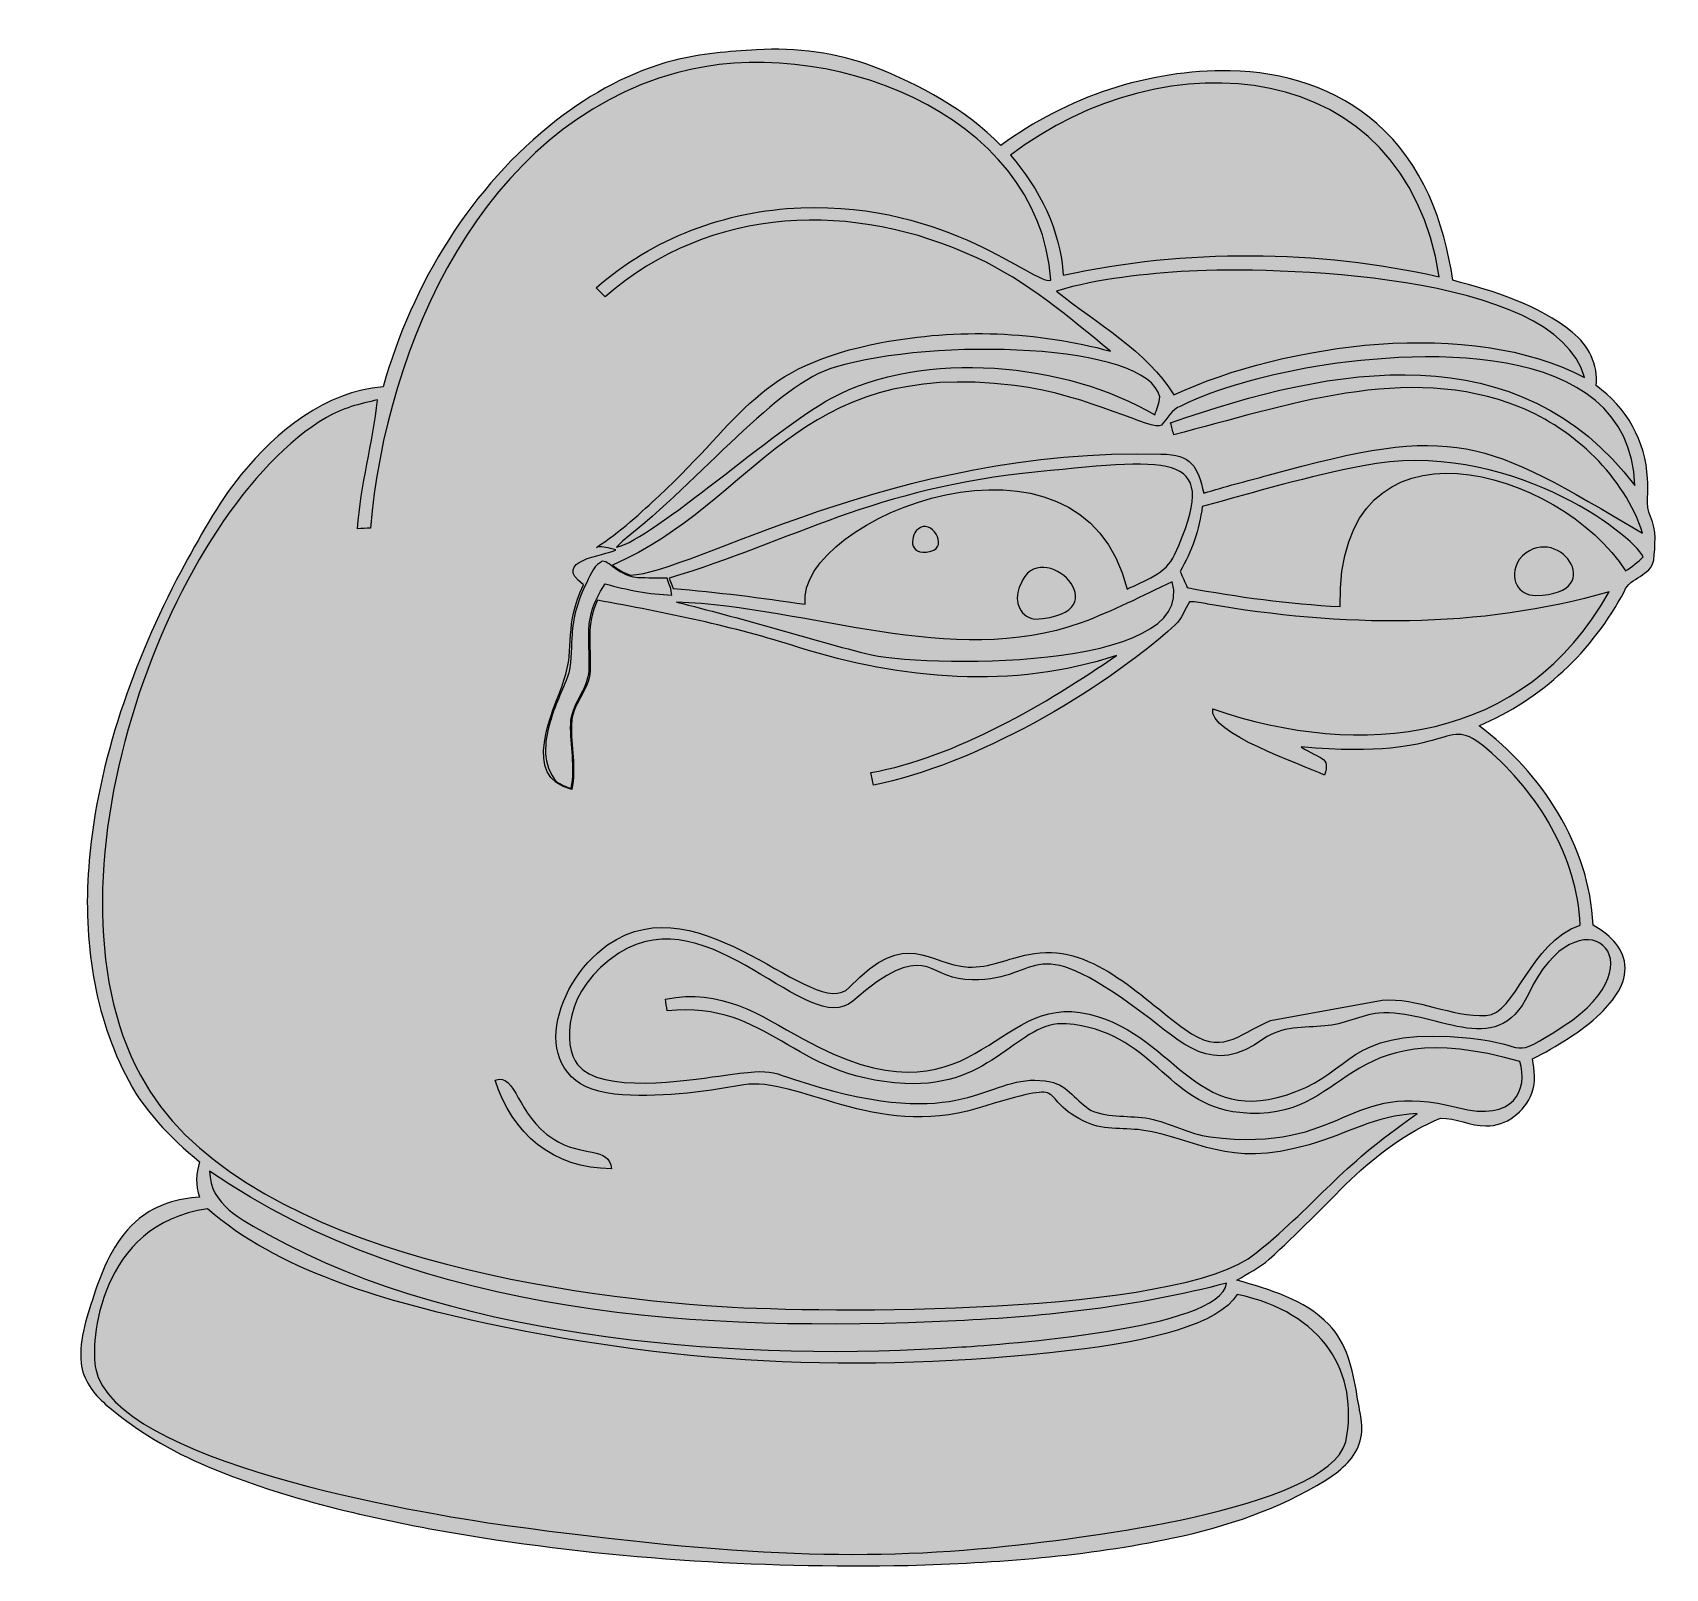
# Model space of a CAD drawing. Header units: millimetres. Extents: x 157 to 341, y 44 to 127.
# Drawn here: x 156.9 to 244.6, y 44.3 to 126.8 of the extents above; entities that cross this region are included whole.
import ezdxf

# ---------------------------------------------------------------- set-up
doc = ezdxf.new("R2010")
doc.units = ezdxf.units.MM
doc.header["$MEASUREMENT"] = 0
doc.layers.add('layer 1', color=7, linetype='Continuous')

msp = doc.modelspace()

# ---------------------------------------------------------------- hatches: boundary and pattern name
at = {"layer": 'layer 1', "true_color": 0x2b2a29}
h = msp.add_hatch(color=250, dxfattribs=at)
edge = h.paths.add_edge_path()
edge.add_spline(control_points=[(211.5984, 113.4971), (210.6543, 113.2638), (206.1318, 117.6832), (198.1661, 117.3878), (194.167, 117.2335), (190.1813, 115.7664), (187.1847, 113.0866), (187.3425, 112.9274), (187.5001, 112.7662), (187.6578, 112.6067), (193.3644, 117.5752), (201.0358, 117.7597), (207.6179, 114.7012), (210.2855, 113.4632), (212.5414, 111.5383), (214.7955, 109.6862), (210.9, 110.768), (206.5573, 110.9196), (202.5063, 110.15), (195.7671, 108.8696), (195.1569, 106.1932), (190.5384, 101.9046), (189.7002, 101.1263), (188.3927, 99.9142), (187.1905, 99.1567), (187.567, 99.2403), (187.8348, 99.1095), (188.2259, 99.0184), (187.6356, 98.7049), (184.7127, 98.4546), (186.5043, 97.1495), (185.426, 94.975), (186.0681, 93.8513), (185.4461, 92.0173), (184.8634, 90.2988), (183.0851, 86.8088), (185.8703, 86.1609), (186.1143, 87.3226), (185.8126, 88.4913), (185.8516, 89.6599), (185.8566, 90.713), (186.7961, 91.4797), (186.8504, 92.5228), (186.9176, 93.9435), (186.6106, 94.9859), (187.2524, 96.3201), (190.892, 95.64), (194.5383, 94.9293), (198.0626, 93.7811), (203.5307, 92.0546), (209.5842, 91.4991), (215.1261, 93.3569), (211.4125, 90.7905), (206.4771, 87.8741), (201.9297, 87.0632), (201.9737, 86.8377), (202.0194, 86.6138), (202.0636, 86.3865), (207.5072, 87.486), (214.208, 91.3232), (218.274, 94.9921), (218.6421, 95.3263), (218.7742, 95.8265), (219.0354, 96.2352), (219.3696, 96.2337), (219.7003, 96.1709), (220.0291, 96.1131), (227.1457, 94.8633), (234.579, 94.7512), (241.5703, 96.7677), (237.0248, 88.6076), (228.2941, 87.7597), (220.2854, 90.4791), (220.0007, 89.1886), (225.0783, 87.512), (226.2858, 86.9206), (226.6326, 87.945), (226.0583, 87.7553), (225.0392, 88.4455), (233.5276, 87.6462), (232.5865, 90.3803), (235.0133, 88.3369), (237.7695, 85.9678), (239.8489, 82.5739), (240.0286, 78.8801), (237.2894, 77.9387), (236.5605, 74.0689), (234.9762, 74.0228), (233.0663, 73.928), (231.3043, 74.9963), (229.3863, 74.8469), (229.3863, 74.8469), (223.389, 73.7446), (223.389, 73.7446), (221.5131, 72.9494), (220.8041, 71.8344), (218.7829, 73.2867), (216.331, 75.0484), (213.74, 78.0083), (210.4047, 77.3012), (209.319, 77.0995), (208.2844, 76.5669), (207.1599, 76.6227), (204.9606, 76.7194), (203.9334, 78.8346), (200.7678, 75.5239), (198.9068, 73.5772), (192.8114, 81.3462), (187.7916, 77.8099), (184.7387, 75.6592), (183.3643, 70.2782), (188.1529, 69.8067), (190.4748, 69.5708), (192.8102, 69.9017), (195.0981, 70.2932), (197.9412, 70.7741), (202.1575, 67.3895), (207.6213, 69.0298), (213.0533, 70.6604), (210.6042, 69.7513), (213.3352, 68.3632), (214.3051, 67.8493), (215.428, 68.0036), (216.4779, 67.8713), (219.5843, 67.4072), (220.9314, 65.7996), (225.4684, 67.0793), (227.6009, 67.6811), (228.922, 68.6551), (231.2739, 68.7516), (226.8396, 65.6737), (226.1852, 64.1793), (222.6257, 61.274), (218.4483, 57.864), (199.2695, 58.0563), (193.9483, 58.3959), (184.9843, 58.9676), (167.7153, 61.4731), (162.6977, 70.8138), (156.9147, 81.58), (164.4421, 101.2759), (172.6889, 106.1296), (173.5318, 106.6301), (174.4915, 106.8675), (175.4415, 107.0762), (175.1702, 104.7529), (174.5283, 102.507), (174.3679, 100.158), (174.5951, 100.168), (174.8241, 100.1785), (175.0548, 100.1871), (175.8775, 109.9807), (181.0724, 121.8114), (191.5078, 124.6312), (199.302, 126.7908), (210.9483, 122.607), (211.5984, 113.4971)], knot_values=[0, 0, 0, 0, 0.0192308, 0.0192308, 0.0192308, 0.0384615, 0.0384615, 0.0384615, 0.0576923, 0.0576923, 0.0576923, 0.0769231, 0.0769231, 0.0769231, 0.0961538, 0.0961538, 0.0961538, 0.1153846, 0.1153846, 0.1153846, 0.1346154, 0.1346154, 0.1346154, 0.1538462, 0.1538462, 0.1538462, 0.1730769, 0.1730769, 0.1730769, 0.1923077, 0.1923077, 0.1923077, 0.2115385, 0.2115385, 0.2115385, 0.2307692, 0.2307692, 0.2307692, 0.25, 0.25, 0.25, 0.2692308, 0.2692308, 0.2692308, 0.2884615, 0.2884615, 0.2884615, 0.3076923, 0.3076923, 0.3076923, 0.3269231, 0.3269231, 0.3269231, 0.3461538, 0.3461538, 0.3461538, 0.3653846, 0.3653846, 0.3653846, 0.3846154, 0.3846154, 0.3846154, 0.4038462, 0.4038462, 0.4038462, 0.4230769, 0.4230769, 0.4230769, 0.4423077, 0.4423077, 0.4423077, 0.4615385, 0.4615385, 0.4615385, 0.4807692, 0.4807692, 0.4807692, 0.5, 0.5, 0.5, 0.5192308, 0.5192308, 0.5192308, 0.5384615, 0.5384615, 0.5384615, 0.5576923, 0.5576923, 0.5576923, 0.5769231, 0.5769231, 0.5769231, 0.5961538, 0.5961538, 0.5961538, 0.6153846, 0.6153846, 0.6153846, 0.6346154, 0.6346154, 0.6346154, 0.6538462, 0.6538462, 0.6538462, 0.6730769, 0.6730769, 0.6730769, 0.6923077, 0.6923077, 0.6923077, 0.7115385, 0.7115385, 0.7115385, 0.7307692, 0.7307692, 0.7307692, 0.75, 0.75, 0.75, 0.7692308, 0.7692308, 0.7692308, 0.7884615, 0.7884615, 0.7884615, 0.8076923, 0.8076923, 0.8076923, 0.8269231, 0.8269231, 0.8269231, 0.8461538, 0.8461538, 0.8461538, 0.8653846, 0.8653846, 0.8653846, 0.8846154, 0.8846154, 0.8846154, 0.9038462, 0.9038462, 0.9038462, 0.9230769, 0.9230769, 0.9230769, 0.9423077, 0.9423077, 0.9423077, 0.9615385, 0.9615385, 0.9615385, 0.9807692, 0.9807692, 0.9807692, 1, 1, 1, 1], degree=3, periodic=1)
h = msp.add_hatch(color=250, dxfattribs=at)
edge = h.paths.add_edge_path()
edge.add_spline(control_points=[(209.4259, 120.2065), (217.7422, 126.5718), (230.6184, 125.5919), (232.4473, 113.6819), (225.9351, 115.16), (218.7882, 115.1996), (212.2617, 113.7718), (212.1091, 116.177), (210.9911, 118.4104), (209.4259, 120.2065)], knot_values=[0, 0, 0, 0, 0.3333333, 0.3333333, 0.3333333, 0.6666667, 0.6666667, 0.6666667, 1, 1, 1, 1], degree=3, periodic=1)
h = msp.add_hatch(color=250, dxfattribs=at)
edge = h.paths.add_edge_path()
edge.add_spline(control_points=[(191.3484, 125.3028), (192.8018, 125.6627), (194.3009, 125.7829), (195.7918, 125.8679), (197.9219, 125.9968), (200.0894, 125.7303), (202.0856, 124.9554), (204.594, 123.9885), (207.0091, 122.6606), (208.9169, 120.7356), (212.448, 123.3356), (216.8306, 124.8112), (221.2265, 124.7449), (224.0606, 124.7027), (226.9522, 123.8156), (229.0961, 121.9126), (231.5318, 119.7977), (232.7388, 116.6244), (233.1766, 113.4972), (235.4357, 112.9104), (237.7507, 112.1846), (239.5977, 110.7021), (240.4625, 110.0254), (241.0072, 108.9518), (240.8747, 107.8391), (242.5012, 106.7149), (243.5443, 104.8324), (243.6377, 102.8563), (243.7443, 102.1731), (243.473, 101.4471), (243.8004, 100.8044), (244.1448, 100.0682), (244.0412, 99.2472), (243.9717, 98.4655), (243.8073, 97.6174), (242.7048, 97.5565), (242.3961, 96.8066), (240.7121, 93.603), (237.9339, 90.981), (234.5893, 89.5766), (237.9508, 87.0531), (240.5237, 83.159), (240.7101, 78.8784), (241.5057, 78.4205), (242.3198, 77.7405), (242.4198, 76.7651), (242.5147, 75.7222), (241.828, 74.8336), (241.1273, 74.1399), (240.0488, 73.1288), (238.7702, 72.3623), (237.4623, 71.6874), (237.5591, 71.0853), (237.6472, 70.4477), (237.4319, 69.8591), (237.0419, 68.8653), (236.058, 68.0545), (234.9558, 68.1022), (234.1229, 68.0785), (233.3412, 68.5313), (232.5237, 68.5023), (230.709, 67.7613), (229.1113, 66.5569), (227.6985, 65.2121), (226.2417, 63.7788), (224.8341, 62.2966), (223.3127, 60.933), (222.7922, 60.4785), (222.1748, 60.1648), (221.5845, 59.8154), (223.3364, 59.3048), (225.2174, 58.7877), (226.5214, 57.4273), (227.4967, 56.4302), (227.8124, 55.0192), (228.0244, 53.6876), (228.1464, 52.8092), (228.4922, 51.8883), (228.1514, 51.0165), (227.851, 50.1481), (227.1015, 49.5511), (226.3553, 49.0677), (223.8518, 47.5297), (221.0333, 46.5782), (218.1705, 45.976), (213.491, 44.9787), (208.7016, 44.6359), (203.9291, 44.5005), (195.7611, 44.3396), (187.568, 44.8736), (179.5102, 46.2389), (175.019, 47.0342), (170.528, 48.04), (166.3102, 49.8056), (164.3276, 50.6282), (162.4653, 51.7491), (160.8338, 53.145), (160.1738, 53.7167), (159.6127, 54.4728), (159.5128, 55.3634), (159.3888, 56.6948), (159.8756, 57.9703), (160.2742, 59.2169), (160.7593, 60.6618), (161.4189, 62.1373), (162.635, 63.1159), (163.539, 63.8706), (164.7227, 64.1912), (165.8777, 64.2725), (165.6556, 64.8915), (165.6743, 65.5496), (165.881, 66.1686), (164.2886, 67.4728), (162.8063, 68.9871), (161.8938, 70.8563), (160.1129, 74.384), (159.6058, 78.4425), (159.9535, 82.3464), (160.4336, 87.7959), (162.3366, 93.0264), (164.8635, 97.843), (165.8471, 99.6442), (166.8291, 101.464), (168.113, 103.0735), (170.0328, 105.3921), (172.6109, 107.529), (175.7313, 107.7681), (177.3053, 113.3258), (180.4566, 118.5224), (185.0526, 122.0876), (186.9199, 123.5442), (189.0485, 124.7007), (191.3484, 125.3028)], knot_values=[0, 0, 0, 0, 0.0227273, 0.0227273, 0.0227273, 0.0454545, 0.0454545, 0.0454545, 0.0681818, 0.0681818, 0.0681818, 0.0909091, 0.0909091, 0.0909091, 0.1136364, 0.1136364, 0.1136364, 0.1363636, 0.1363636, 0.1363636, 0.1590909, 0.1590909, 0.1590909, 0.1818182, 0.1818182, 0.1818182, 0.2045455, 0.2045455, 0.2045455, 0.2272727, 0.2272727, 0.2272727, 0.25, 0.25, 0.25, 0.2727273, 0.2727273, 0.2727273, 0.2954545, 0.2954545, 0.2954545, 0.3181818, 0.3181818, 0.3181818, 0.3409091, 0.3409091, 0.3409091, 0.3636364, 0.3636364, 0.3636364, 0.3863636, 0.3863636, 0.3863636, 0.4090909, 0.4090909, 0.4090909, 0.4318182, 0.4318182, 0.4318182, 0.4545455, 0.4545455, 0.4545455, 0.4772727, 0.4772727, 0.4772727, 0.5, 0.5, 0.5, 0.5227273, 0.5227273, 0.5227273, 0.5454545, 0.5454545, 0.5454545, 0.5681818, 0.5681818, 0.5681818, 0.5909091, 0.5909091, 0.5909091, 0.6136364, 0.6136364, 0.6136364, 0.6363636, 0.6363636, 0.6363636, 0.6590909, 0.6590909, 0.6590909, 0.6818182, 0.6818182, 0.6818182, 0.7045455, 0.7045455, 0.7045455, 0.7272727, 0.7272727, 0.7272727, 0.75, 0.75, 0.75, 0.7727273, 0.7727273, 0.7727273, 0.7954545, 0.7954545, 0.7954545, 0.8181818, 0.8181818, 0.8181818, 0.8409091, 0.8409091, 0.8409091, 0.8636364, 0.8636364, 0.8636364, 0.8863636, 0.8863636, 0.8863636, 0.9090909, 0.9090909, 0.9090909, 0.9318182, 0.9318182, 0.9318182, 0.9545455, 0.9545455, 0.9545455, 0.9772727, 0.9772727, 0.9772727, 1, 1, 1, 1], degree=3, periodic=1)
h = msp.add_hatch(color=250, dxfattribs=at)
edge = h.paths.add_edge_path()
edge.add_spline(control_points=[(219.0371, 113.994), (223.2618, 114.1956), (238.7099, 114.012), (240.2541, 108.2802), (234.1546, 111.4991), (224.259, 110.1361), (218.1908, 107.3474), (216.8056, 109.666), (213.9554, 111.2463), (211.8919, 112.9172), (214.2086, 113.6107), (216.6337, 113.8278), (219.0371, 113.994)], knot_values=[0, 0, 0, 0, 0.25, 0.25, 0.25, 0.5, 0.5, 0.5, 0.75, 0.75, 0.75, 1, 1, 1, 1], degree=3, periodic=1)
h = msp.add_hatch(color=250, dxfattribs=at)
edge = h.paths.add_edge_path()
edge.add_spline(control_points=[(225.2951, 108.7822), (230.6855, 109.7267), (242.6727, 110.6454), (242.9642, 102.4715), (236.7353, 110.6794), (226.7921, 108.9505), (218.0262, 105.8345), (218.0821, 105.6244), (218.1367, 105.414), (218.1942, 105.2038), (224.1462, 106.7082), (230.6871, 109.1397), (236.7739, 106.6879), (239.6865, 105.5143), (242.4015, 102.9465), (243.3747, 99.9139), (234.7601, 105.012), (233.424, 105.8471), (223.2686, 103.0363), (222.1153, 102.7054), (220.9451, 102.4373), (219.8053, 102.0594), (219.4652, 103.5333), (219.1673, 104.1241), (217.5055, 104.1674), (203.1616, 104.5417), (192.3202, 97.7645), (189.0025, 97.6685), (188.645, 97.7837), (188.3564, 97.9943), (188.0461, 98.2041), (195.8508, 101.5881), (197.8267, 109.3399), (209.6345, 107.8461), (213.76, 107.3241), (217.047, 105.3766), (217.536, 105.7175), (217.8483, 106.0907), (218.0958, 106.5489), (218.5724, 106.7421), (220.6872, 107.7714), (222.9972, 108.3296), (225.2951, 108.7822)], knot_values=[0, 0, 0, 0, 0.0714286, 0.0714286, 0.0714286, 0.1428571, 0.1428571, 0.1428571, 0.2142857, 0.2142857, 0.2142857, 0.2857143, 0.2857143, 0.2857143, 0.3571429, 0.3571429, 0.3571429, 0.4285714, 0.4285714, 0.4285714, 0.5, 0.5, 0.5, 0.5714286, 0.5714286, 0.5714286, 0.6428571, 0.6428571, 0.6428571, 0.7142857, 0.7142857, 0.7142857, 0.7857143, 0.7857143, 0.7857143, 0.8571429, 0.8571429, 0.8571429, 0.9285714, 0.9285714, 0.9285714, 1, 1, 1, 1], degree=3, periodic=1)
h = msp.add_hatch(color=250, dxfattribs=at)
edge = h.paths.add_edge_path()
edge.add_spline(control_points=[(200.0182, 108.8314), (205.278, 110.4116), (216.7896, 110.1407), (217.4496, 107.2322), (217.4277, 106.8962), (217.2801, 106.586), (217.1765, 106.2704), (212.4219, 109.0866), (204.7653, 109.8279), (199.8095, 107.1677), (196.8006, 105.5523), (190.2601, 99.616), (188.2728, 99.1611), (188.3626, 99.2473), (188.4989, 99.4067), (188.5887, 99.4914), (192.8518, 102.8284), (196.9083, 107.9825), (200.0182, 108.8314)], knot_values=[0, 0, 0, 0, 0.1666667, 0.1666667, 0.1666667, 0.3333333, 0.3333333, 0.3333333, 0.5, 0.5, 0.5, 0.6666667, 0.6666667, 0.6666667, 0.8333333, 0.8333333, 0.8333333, 1, 1, 1, 1], degree=3, periodic=1)
h = msp.add_hatch(color=250, dxfattribs=at)
edge = h.paths.add_edge_path()
edge.add_spline(control_points=[(228.3633, 103.5417), (236.039, 105.0371), (242.8217, 99.8729), (243.4051, 98.6487), (243.1152, 98.3636), (242.7929, 98.1143), (242.4555, 97.8906), (239.0108, 103.3287), (226.946, 107.0307), (227.1235, 95.9739), (224.3708, 96.1352), (221.6302, 96.4827), (218.9217, 96.9951), (218.7947, 97.2851), (218.6674, 97.5733), (218.5401, 97.8617), (219.1592, 98.9319), (219.5749, 100.1192), (219.7257, 101.3472), (222.592, 102.1255), (225.4429, 102.9853), (228.3633, 103.5417)], knot_values=[0, 0, 0, 0, 0.1428571, 0.1428571, 0.1428571, 0.2857143, 0.2857143, 0.2857143, 0.4285714, 0.4285714, 0.4285714, 0.5714286, 0.5714286, 0.5714286, 0.7142857, 0.7142857, 0.7142857, 0.8571429, 0.8571429, 0.8571429, 1, 1, 1, 1], degree=3, periodic=1)
h = msp.add_hatch(color=250, dxfattribs=at)
edge = h.paths.add_edge_path()
edge.add_spline(control_points=[(210.8878, 103.2057), (218.3638, 103.9608), (220.7562, 104.274), (218.2401, 98.764), (217.7821, 97.7296), (216.6255, 97.3647), (215.684, 96.9086), (213.2943, 106.8394), (197.8734, 100.7597), (198.3968, 96.0978), (196.0425, 96.4625), (193.6768, 96.7425), (191.304, 96.9543), (191.2361, 97.1394), (191.1599, 97.3192), (191.1007, 97.5038), (197.7372, 99.4896), (202.1224, 102.3718), (210.8878, 103.2057)], knot_values=[0, 0, 0, 0, 0.1666667, 0.1666667, 0.1666667, 0.3333333, 0.3333333, 0.3333333, 0.5, 0.5, 0.5, 0.6666667, 0.6666667, 0.6666667, 0.8333333, 0.8333333, 0.8333333, 1, 1, 1, 1], degree=3, periodic=1)
h = msp.add_hatch(color=250, dxfattribs=at)
edge = h.paths.add_edge_path()
edge.add_spline(control_points=[(204.4703, 100.1397), (205.1549, 100.7464), (206.1261, 99.1867), (205.1555, 98.9441), (203.8086, 98.6071), (204.1126, 99.9438), (204.4703, 100.1397)], knot_values=[0, 0, 0, 0, 0.5, 0.5, 0.5, 1, 1, 1, 1], degree=3, periodic=1)
h = msp.add_hatch(color=250, dxfattribs=at)
edge = h.paths.add_edge_path()
edge.add_spline(control_points=[(209.9584, 97.1528), (211.041, 99.9644), (215.5718, 95.5328), (210.7337, 95.3077), (209.8256, 95.421), (209.5956, 96.4425), (209.9584, 97.1528)], knot_values=[0, 0, 0, 0, 0.5, 0.5, 0.5, 1, 1, 1, 1], degree=3, periodic=1)
h = msp.add_hatch(color=250, dxfattribs=at)
edge = h.paths.add_edge_path()
edge.add_spline(control_points=[(236.7416, 98.5045), (238.6724, 100.7532), (241.7441, 96.6331), (237.6374, 96.578), (236.7103, 96.5653), (236.1366, 97.4532), (236.7416, 98.5045)], knot_values=[0, 0, 0, 0, 0.5, 0.5, 0.5, 1, 1, 1, 1], degree=3, periodic=1)
h = msp.add_hatch(color=250, dxfattribs=at)
edge = h.paths.add_edge_path()
edge.add_spline(control_points=[(187.4051, 98.3521), (187.7521, 98.6589), (188.1776, 97.6838), (189.4094, 97.523), (189.9488, 97.5108), (190.4405, 97.4937), (190.9816, 97.5075), (191.1692, 96.923), (191.1317, 97.2524), (191.243, 96.5983), (190.0235, 96.6271), (188.8318, 96.8723), (187.6617, 97.1999), (186.9318, 96.0915), (186.8324, 95.3905), (186.7897, 94.8111), (186.7365, 94.0909), (186.8423, 93.549), (186.7949, 92.5425), (186.7405, 91.4996), (185.8146, 90.7291), (185.8097, 89.6759), (185.7705, 88.5074), (186.0805, 87.3804), (185.8364, 86.2187), (185.5515, 86.285), (185.2301, 86.4482), (185.0728, 86.5606), (184.2449, 87.4525), (184.4105, 88.7873), (184.6726, 89.6379), (184.8588, 90.4222), (185.3059, 91.364), (185.6214, 92.1528), (185.8665, 92.8758), (185.8235, 93.6135), (185.8671, 94.2858), (185.9266, 95.1967), (186.0692, 96.0454), (186.592, 97.1055), (186.8276, 97.5447), (186.9555, 98.0854), (187.4051, 98.3521)], knot_values=[0, 0, 0, 0, 0.0714286, 0.0714286, 0.0714286, 0.1428571, 0.1428571, 0.1428571, 0.2142857, 0.2142857, 0.2142857, 0.2857143, 0.2857143, 0.2857143, 0.3571429, 0.3571429, 0.3571429, 0.4285714, 0.4285714, 0.4285714, 0.5, 0.5, 0.5, 0.5714286, 0.5714286, 0.5714286, 0.6428571, 0.6428571, 0.6428571, 0.7142857, 0.7142857, 0.7142857, 0.7857143, 0.7857143, 0.7857143, 0.8571429, 0.8571429, 0.8571429, 0.9285714, 0.9285714, 0.9285714, 1, 1, 1, 1], degree=3, periodic=1)
h = msp.add_hatch(color=250, dxfattribs=at)
edge = h.paths.add_edge_path()
edge.add_spline(control_points=[(191.4889, 96.2133), (198.6192, 95.9695), (206.2328, 92.6268), (213.2199, 95.0972), (214.8921, 95.7367), (216.5016, 96.532), (218.1094, 97.3139), (219.4901, 92.4131), (204.401, 92.737), (201.6648, 93.4488), (198.2595, 94.3345), (194.9133, 95.3855), (191.4889, 96.2133)], knot_values=[0, 0, 0, 0, 0.25, 0.25, 0.25, 0.5, 0.5, 0.5, 0.75, 0.75, 0.75, 1, 1, 1, 1], degree=3, periodic=1)
h = msp.add_hatch(color=250, dxfattribs=at)
edge = h.paths.add_edge_path()
edge.add_spline(control_points=[(188.4005, 77.3638), (193.2669, 80.5236), (198.5545, 72.6894), (200.9661, 74.7995), (204.8116, 78.1644), (204.9921, 76.0851), (206.9803, 75.9561), (211.2774, 75.6779), (210.0893, 78.9524), (216.5728, 74.111), (218.6503, 72.5599), (220.2354, 70.7242), (223.0227, 72.7643), (223.9708, 73.458), (225.1954, 73.3663), (226.3079, 73.4613), (227.3086, 73.5155), (228.2039, 74.0531), (229.1996, 74.1432), (232.1323, 74.4298), (235.525, 71.5057), (237.2369, 75.1659), (239.935, 80.9349), (244.5946, 76.9647), (239.1161, 73.4461), (236.1119, 71.5166), (237.4073, 72.4828), (234.1265, 72.8084), (227.9642, 73.4198), (227.8631, 71.3313), (225.2852, 70.1626), (219.3577, 67.4757), (218.5695, 72.8986), (213.6455, 74.0941), (208.4465, 75.356), (207.5903, 67.6203), (198.2781, 72.7677), (195.9024, 74.081), (193.9022, 75.4989), (190.8989, 74.9031), (190.9293, 74.6961), (190.9583, 74.4875), (190.9905, 74.2789), (196.6004, 74.7835), (197.5335, 70.6988), (203.7578, 70.3695), (208.5466, 70.1162), (209.8266, 73.764), (212.4142, 73.5732), (217.0789, 73.2297), (217.7629, 69.1995), (221.7391, 68.806), (227.8222, 68.2036), (226.9081, 74.3222), (236.7824, 71.5585), (237.2265, 70.0779), (236.5183, 68.2696), (233.4377, 69.0739), (227.37, 70.6577), (227.5072, 66.5952), (220.1446, 67.5034), (219.0083, 67.6661), (217.9941, 68.2616), (216.8747, 68.492), (215.8419, 68.6669), (214.7479, 68.5208), (213.7591, 68.9195), (212.9927, 69.3793), (212.5074, 70.2881), (211.5695, 70.4577), (208.4292, 71.1237), (207.5963, 67.9435), (199.8637, 69.983), (196.0041, 71.0008), (197.3157, 71.2609), (193.7633, 70.77), (192.0635, 70.5349), (187.4351, 69.8038), (186.1821, 71.382), (185.3929, 72.3765), (185.3832, 75.4594), (188.4005, 77.3638)], knot_values=[0, 0, 0, 0, 0.037037, 0.037037, 0.037037, 0.0740741, 0.0740741, 0.0740741, 0.1111111, 0.1111111, 0.1111111, 0.1481481, 0.1481481, 0.1481481, 0.1851852, 0.1851852, 0.1851852, 0.2222222, 0.2222222, 0.2222222, 0.2592593, 0.2592593, 0.2592593, 0.2962963, 0.2962963, 0.2962963, 0.3333333, 0.3333333, 0.3333333, 0.3703704, 0.3703704, 0.3703704, 0.4074074, 0.4074074, 0.4074074, 0.4444444, 0.4444444, 0.4444444, 0.4814815, 0.4814815, 0.4814815, 0.5185185, 0.5185185, 0.5185185, 0.5555556, 0.5555556, 0.5555556, 0.5925926, 0.5925926, 0.5925926, 0.6296296, 0.6296296, 0.6296296, 0.6666667, 0.6666667, 0.6666667, 0.7037037, 0.7037037, 0.7037037, 0.7407407, 0.7407407, 0.7407407, 0.7777778, 0.7777778, 0.7777778, 0.8148148, 0.8148148, 0.8148148, 0.8518519, 0.8518519, 0.8518519, 0.8888889, 0.8888889, 0.8888889, 0.9259259, 0.9259259, 0.9259259, 0.962963, 0.962963, 0.962963, 1, 1, 1, 1], degree=3, periodic=1)
h = msp.add_hatch(color=250, dxfattribs=at)
edge = h.paths.add_edge_path()
edge.add_spline(control_points=[(181.7557, 70.556), (182.6358, 67.6856), (184.8701, 65.7912), (187.9919, 65.7972), (187.8902, 67.0004), (186.4024, 66.4085), (184.8952, 67.379), (182.8221, 68.7137), (182.9508, 70.9297), (181.7557, 70.556)], knot_values=[0, 0, 0, 0, 0.3333333, 0.3333333, 0.3333333, 0.6666667, 0.6666667, 0.6666667, 1, 1, 1, 1], degree=3, periodic=1)
h = msp.add_hatch(color=250, dxfattribs=at)
edge = h.paths.add_edge_path()
edge.add_spline(control_points=[(166.4153, 65.6649), (177.8878, 57.7706), (192.9788, 56.9939), (206.4917, 57.6293), (211.3866, 57.8462), (216.2812, 58.4076), (221.0281, 59.6493), (220.7207, 57.15), (208.8448, 56.3655), (206.8225, 56.225), (195.3839, 55.43), (179.9828, 56.4693), (169.5953, 62.2458), (168.1221, 63.0651), (166.4522, 63.8301), (166.4153, 65.6649)], knot_values=[0, 0, 0, 0, 0.2, 0.2, 0.2, 0.4, 0.4, 0.4, 0.6, 0.6, 0.6, 0.8, 0.8, 0.8, 1, 1, 1, 1], degree=3, periodic=1)
h = msp.add_hatch(color=250, dxfattribs=at)
edge = h.paths.add_edge_path()
edge.add_spline(control_points=[(180.4611, 57.672), (190.9281, 55.3316), (201.1685, 54.7099), (212.613, 56.0306), (217.0091, 56.5377), (220.62, 57.4533), (221.6014, 59.0404), (226.21, 58.0864), (228.1807, 54.8357), (227.4324, 51.1301), (226.388, 47.4227), (212.5804, 45.9148), (209.8809, 45.6052), (201.9256, 44.692), (194.7984, 44.9603), (182.3907, 46.6427), (177.5227, 47.3025), (161.3188, 50.0991), (160.3012, 55.0344), (160.0003, 56.4936), (160.465, 62.8112), (166.3016, 63.6417), (170.0566, 60.3512), (175.706, 58.7348), (180.4611, 57.672)], knot_values=[0, 0, 0, 0, 0.125, 0.125, 0.125, 0.25, 0.25, 0.25, 0.375, 0.375, 0.375, 0.5, 0.5, 0.5, 0.625, 0.625, 0.625, 0.75, 0.75, 0.75, 0.875, 0.875, 0.875, 1, 1, 1, 1], degree=3, periodic=1)

# ---------------------------------------------------------------- linework, layer by layer
at = {"layer": 'layer 1', "color": 250}
for points, knots in [([(211.5984, 113.4971), (210.6543, 113.2638), (206.1318, 117.6832), (198.1661, 117.3878), (194.167, 117.2335), (190.1813, 115.7664), (187.1847, 113.0866), (187.3425, 112.9274), (187.5001, 112.7662), (187.6578, 112.6067), (193.3644, 117.5752), (201.0358, 117.7597), (207.6179, 114.7012), (210.2855, 113.4632), (212.5414, 111.5383), (214.7955, 109.6862), (210.9, 110.768), (206.5573, 110.9196), (202.5063, 110.15), (195.7671, 108.8696), (195.1569, 106.1932), (190.5384, 101.9046), (189.7002, 101.1263), (188.3927, 99.9142), (187.1905, 99.1567), (187.567, 99.2403), (187.8348, 99.1095), (188.2259, 99.0184), (187.6356, 98.7049), (184.7127, 98.4546), (186.5043, 97.1495), (185.426, 94.975), (186.0681, 93.8513), (185.4461, 92.0173), (184.8634, 90.2988), (183.0851, 86.8088), (185.8703, 86.1609), (186.1143, 87.3226), (185.8126, 88.4913), (185.8516, 89.6599), (185.8566, 90.713), (186.7961, 91.4797), (186.8504, 92.5228), (186.9176, 93.9435), (186.6106, 94.9859), (187.2524, 96.3201), (190.892, 95.64), (194.5383, 94.9293), (198.0626, 93.7811), (203.5307, 92.0546), (209.5842, 91.4991), (215.1261, 93.3569), (211.4125, 90.7905), (206.4771, 87.8741), (201.9297, 87.0632), (201.9737, 86.8377), (202.0194, 86.6138), (202.0636, 86.3865), (207.5072, 87.486), (214.208, 91.3232), (218.274, 94.9921), (218.6421, 95.3263), (218.7742, 95.8265), (219.0354, 96.2352), (219.3696, 96.2337), (219.7003, 96.1709), (220.0291, 96.1131), (227.1457, 94.8633), (234.579, 94.7512), (241.5703, 96.7677), (237.0248, 88.6076), (228.2941, 87.7597), (220.2854, 90.4791), (220.0007, 89.1886), (225.0783, 87.512), (226.2858, 86.9206), (226.6326, 87.945), (226.0583, 87.7553), (225.0392, 88.4455), (233.5276, 87.6462), (232.5865, 90.3803), (235.0133, 88.3369), (237.7695, 85.9678), (239.8489, 82.5739), (240.0286, 78.8801), (237.2894, 77.9387), (236.5605, 74.0689), (234.9762, 74.0228), (233.0663, 73.928), (231.3043, 74.9963), (229.3863, 74.8469), (229.3863, 74.8469), (223.389, 73.7446), (223.389, 73.7446), (221.5131, 72.9494), (220.8041, 71.8344), (218.7829, 73.2867), (216.331, 75.0484), (213.74, 78.0083), (210.4047, 77.3012), (209.319, 77.0995), (208.2844, 76.5669), (207.1599, 76.6227), (204.9606, 76.7194), (203.9334, 78.8346), (200.7678, 75.5239), (198.9068, 73.5772), (192.8114, 81.3462), (187.7916, 77.8099), (184.7387, 75.6592), (183.3643, 70.2782), (188.1529, 69.8067), (190.4748, 69.5708), (192.8102, 69.9017), (195.0981, 70.2932), (197.9412, 70.7741), (202.1575, 67.3895), (207.6213, 69.0298), (213.0533, 70.6604), (210.6042, 69.7513), (213.3352, 68.3632), (214.3051, 67.8493), (215.428, 68.0036), (216.4779, 67.8713), (219.5843, 67.4072), (220.9314, 65.7996), (225.4684, 67.0793), (227.6009, 67.6811), (228.922, 68.6551), (231.2739, 68.7516), (226.8396, 65.6737), (226.1852, 64.1793), (222.6257, 61.274), (218.4483, 57.864), (199.2695, 58.0563), (193.9483, 58.3959), (184.9843, 58.9676), (167.7153, 61.4731), (162.6977, 70.8138), (156.9147, 81.58), (164.4421, 101.2759), (172.6889, 106.1296), (173.5318, 106.6301), (174.4915, 106.8675), (175.4415, 107.0762), (175.1702, 104.7529), (174.5283, 102.507), (174.3679, 100.158), (174.5951, 100.168), (174.8241, 100.1785), (175.0548, 100.1871), (175.8775, 109.9807), (181.0724, 121.8114), (191.5078, 124.6312), (199.302, 126.7908), (210.9483, 122.607), (211.5984, 113.4971)], [0, 0, 0, 0, 0.0192308, 0.0192308, 0.0192308, 0.0384615, 0.0384615, 0.0384615, 0.0576923, 0.0576923, 0.0576923, 0.0769231, 0.0769231, 0.0769231, 0.0961538, 0.0961538, 0.0961538, 0.1153846, 0.1153846, 0.1153846, 0.1346154, 0.1346154, 0.1346154, 0.1538462, 0.1538462, 0.1538462, 0.1730769, 0.1730769, 0.1730769, 0.1923077, 0.1923077, 0.1923077, 0.2115385, 0.2115385, 0.2115385, 0.2307692, 0.2307692, 0.2307692, 0.25, 0.25, 0.25, 0.2692308, 0.2692308, 0.2692308, 0.2884615, 0.2884615, 0.2884615, 0.3076923, 0.3076923, 0.3076923, 0.3269231, 0.3269231, 0.3269231, 0.3461538, 0.3461538, 0.3461538, 0.3653846, 0.3653846, 0.3653846, 0.3846154, 0.3846154, 0.3846154, 0.4038462, 0.4038462, 0.4038462, 0.4230769, 0.4230769, 0.4230769, 0.4423077, 0.4423077, 0.4423077, 0.4615385, 0.4615385, 0.4615385, 0.4807692, 0.4807692, 0.4807692, 0.5, 0.5, 0.5, 0.5192308, 0.5192308, 0.5192308, 0.5384615, 0.5384615, 0.5384615, 0.5576923, 0.5576923, 0.5576923, 0.5769231, 0.5769231, 0.5769231, 0.5961538, 0.5961538, 0.5961538, 0.6153846, 0.6153846, 0.6153846, 0.6346154, 0.6346154, 0.6346154, 0.6538462, 0.6538462, 0.6538462, 0.6730769, 0.6730769, 0.6730769, 0.6923077, 0.6923077, 0.6923077, 0.7115385, 0.7115385, 0.7115385, 0.7307692, 0.7307692, 0.7307692, 0.75, 0.75, 0.75, 0.7692308, 0.7692308, 0.7692308, 0.7884615, 0.7884615, 0.7884615, 0.8076923, 0.8076923, 0.8076923, 0.8269231, 0.8269231, 0.8269231, 0.8461538, 0.8461538, 0.8461538, 0.8653846, 0.8653846, 0.8653846, 0.8846154, 0.8846154, 0.8846154, 0.9038462, 0.9038462, 0.9038462, 0.9230769, 0.9230769, 0.9230769, 0.9423077, 0.9423077, 0.9423077, 0.9615385, 0.9615385, 0.9615385, 0.9807692, 0.9807692, 0.9807692, 1, 1, 1, 1]), ([(209.4259, 120.2065), (217.7422, 126.5718), (230.6184, 125.5919), (232.4473, 113.6819), (225.9351, 115.16), (218.7882, 115.1996), (212.2617, 113.7718), (212.1091, 116.177), (210.9911, 118.4104), (209.4259, 120.2065)], [0, 0, 0, 0, 0.3333333, 0.3333333, 0.3333333, 0.6666667, 0.6666667, 0.6666667, 1, 1, 1, 1]), ([(191.3484, 125.3028), (192.8018, 125.6627), (194.3009, 125.7829), (195.7918, 125.8679), (197.9219, 125.9968), (200.0894, 125.7303), (202.0856, 124.9554), (204.594, 123.9885), (207.0091, 122.6606), (208.9169, 120.7356), (212.448, 123.3356), (216.8306, 124.8112), (221.2265, 124.7449), (224.0606, 124.7027), (226.9522, 123.8156), (229.0961, 121.9126), (231.5318, 119.7977), (232.7388, 116.6244), (233.1766, 113.4972), (235.4357, 112.9104), (237.7507, 112.1846), (239.5977, 110.7021), (240.4625, 110.0254), (241.0072, 108.9518), (240.8747, 107.8391), (242.5012, 106.7149), (243.5443, 104.8324), (243.6377, 102.8563), (243.7443, 102.1731), (243.473, 101.4471), (243.8004, 100.8044), (244.1448, 100.0682), (244.0412, 99.2472), (243.9717, 98.4655), (243.8073, 97.6174), (242.7048, 97.5565), (242.3961, 96.8066), (240.7121, 93.603), (237.9339, 90.981), (234.5893, 89.5766), (237.9508, 87.0531), (240.5237, 83.159), (240.7101, 78.8784), (241.5057, 78.4205), (242.3198, 77.7405), (242.4198, 76.7651), (242.5147, 75.7222), (241.828, 74.8336), (241.1273, 74.1399), (240.0488, 73.1288), (238.7702, 72.3623), (237.4623, 71.6874), (237.5591, 71.0853), (237.6472, 70.4477), (237.4319, 69.8591), (237.0419, 68.8653), (236.058, 68.0545), (234.9558, 68.1022), (234.1229, 68.0785), (233.3412, 68.5313), (232.5237, 68.5023), (230.709, 67.7613), (229.1113, 66.5569), (227.6985, 65.2121), (226.2417, 63.7788), (224.8341, 62.2966), (223.3127, 60.933), (222.7922, 60.4785), (222.1748, 60.1648), (221.5845, 59.8154), (223.3364, 59.3048), (225.2174, 58.7877), (226.5214, 57.4273), (227.4967, 56.4302), (227.8124, 55.0192), (228.0244, 53.6876), (228.1464, 52.8092), (228.4922, 51.8883), (228.1514, 51.0165), (227.851, 50.1481), (227.1015, 49.5511), (226.3553, 49.0677), (223.8518, 47.5297), (221.0333, 46.5782), (218.1705, 45.976), (213.491, 44.9787), (208.7016, 44.6359), (203.9291, 44.5005), (195.7611, 44.3396), (187.568, 44.8736), (179.5102, 46.2389), (175.019, 47.0342), (170.528, 48.04), (166.3102, 49.8056), (164.3276, 50.6282), (162.4653, 51.7491), (160.8338, 53.145), (160.1738, 53.7167), (159.6127, 54.4728), (159.5128, 55.3634), (159.3888, 56.6948), (159.8756, 57.9703), (160.2742, 59.2169), (160.7593, 60.6618), (161.4189, 62.1373), (162.635, 63.1159), (163.539, 63.8706), (164.7227, 64.1912), (165.8777, 64.2725), (165.6556, 64.8915), (165.6743, 65.5496), (165.881, 66.1686), (164.2886, 67.4728), (162.8063, 68.9871), (161.8938, 70.8563), (160.1129, 74.384), (159.6058, 78.4425), (159.9535, 82.3464), (160.4336, 87.7959), (162.3366, 93.0264), (164.8635, 97.843), (165.8471, 99.6442), (166.8291, 101.464), (168.113, 103.0735), (170.0328, 105.3921), (172.6109, 107.529), (175.7313, 107.7681), (177.3053, 113.3258), (180.4566, 118.5224), (185.0526, 122.0876), (186.9199, 123.5442), (189.0485, 124.7007), (191.3484, 125.3028)], [0, 0, 0, 0, 0.0227273, 0.0227273, 0.0227273, 0.0454545, 0.0454545, 0.0454545, 0.0681818, 0.0681818, 0.0681818, 0.0909091, 0.0909091, 0.0909091, 0.1136364, 0.1136364, 0.1136364, 0.1363636, 0.1363636, 0.1363636, 0.1590909, 0.1590909, 0.1590909, 0.1818182, 0.1818182, 0.1818182, 0.2045455, 0.2045455, 0.2045455, 0.2272727, 0.2272727, 0.2272727, 0.25, 0.25, 0.25, 0.2727273, 0.2727273, 0.2727273, 0.2954545, 0.2954545, 0.2954545, 0.3181818, 0.3181818, 0.3181818, 0.3409091, 0.3409091, 0.3409091, 0.3636364, 0.3636364, 0.3636364, 0.3863636, 0.3863636, 0.3863636, 0.4090909, 0.4090909, 0.4090909, 0.4318182, 0.4318182, 0.4318182, 0.4545455, 0.4545455, 0.4545455, 0.4772727, 0.4772727, 0.4772727, 0.5, 0.5, 0.5, 0.5227273, 0.5227273, 0.5227273, 0.5454545, 0.5454545, 0.5454545, 0.5681818, 0.5681818, 0.5681818, 0.5909091, 0.5909091, 0.5909091, 0.6136364, 0.6136364, 0.6136364, 0.6363636, 0.6363636, 0.6363636, 0.6590909, 0.6590909, 0.6590909, 0.6818182, 0.6818182, 0.6818182, 0.7045455, 0.7045455, 0.7045455, 0.7272727, 0.7272727, 0.7272727, 0.75, 0.75, 0.75, 0.7727273, 0.7727273, 0.7727273, 0.7954545, 0.7954545, 0.7954545, 0.8181818, 0.8181818, 0.8181818, 0.8409091, 0.8409091, 0.8409091, 0.8636364, 0.8636364, 0.8636364, 0.8863636, 0.8863636, 0.8863636, 0.9090909, 0.9090909, 0.9090909, 0.9318182, 0.9318182, 0.9318182, 0.9545455, 0.9545455, 0.9545455, 0.9772727, 0.9772727, 0.9772727, 1, 1, 1, 1]), ([(219.0371, 113.994), (223.2618, 114.1956), (238.7099, 114.012), (240.2541, 108.2802), (234.1546, 111.4991), (224.259, 110.1361), (218.1908, 107.3474), (216.8056, 109.666), (213.9554, 111.2463), (211.8919, 112.9172), (214.2086, 113.6107), (216.6337, 113.8278), (219.0371, 113.994)], [0, 0, 0, 0, 0.25, 0.25, 0.25, 0.5, 0.5, 0.5, 0.75, 0.75, 0.75, 1, 1, 1, 1]), ([(225.2951, 108.7822), (230.6855, 109.7267), (242.6727, 110.6454), (242.9642, 102.4715), (236.7353, 110.6794), (226.7921, 108.9505), (218.0262, 105.8345), (218.0821, 105.6244), (218.1367, 105.414), (218.1942, 105.2038), (224.1462, 106.7082), (230.6871, 109.1397), (236.7739, 106.6879), (239.6865, 105.5143), (242.4015, 102.9465), (243.3747, 99.9139), (234.7601, 105.012), (233.424, 105.8471), (223.2686, 103.0363), (222.1153, 102.7054), (220.9451, 102.4373), (219.8053, 102.0594), (219.4652, 103.5333), (219.1673, 104.1241), (217.5055, 104.1674), (203.1616, 104.5417), (192.3202, 97.7645), (189.0025, 97.6685), (188.645, 97.7837), (188.3564, 97.9943), (188.0461, 98.2041), (195.8508, 101.5881), (197.8267, 109.3399), (209.6345, 107.8461), (213.76, 107.3241), (217.047, 105.3766), (217.536, 105.7175), (217.8483, 106.0907), (218.0958, 106.5489), (218.5724, 106.7421), (220.6872, 107.7714), (222.9972, 108.3296), (225.2951, 108.7822)], [0, 0, 0, 0, 0.0714286, 0.0714286, 0.0714286, 0.1428571, 0.1428571, 0.1428571, 0.2142857, 0.2142857, 0.2142857, 0.2857143, 0.2857143, 0.2857143, 0.3571429, 0.3571429, 0.3571429, 0.4285714, 0.4285714, 0.4285714, 0.5, 0.5, 0.5, 0.5714286, 0.5714286, 0.5714286, 0.6428571, 0.6428571, 0.6428571, 0.7142857, 0.7142857, 0.7142857, 0.7857143, 0.7857143, 0.7857143, 0.8571429, 0.8571429, 0.8571429, 0.9285714, 0.9285714, 0.9285714, 1, 1, 1, 1]), ([(200.0182, 108.8314), (205.278, 110.4116), (216.7896, 110.1407), (217.4496, 107.2322), (217.4277, 106.8962), (217.2801, 106.586), (217.1765, 106.2704), (212.4219, 109.0866), (204.7653, 109.8279), (199.8095, 107.1677), (196.8006, 105.5523), (190.2601, 99.616), (188.2728, 99.1611), (188.3626, 99.2473), (188.4989, 99.4067), (188.5887, 99.4914), (192.8518, 102.8284), (196.9083, 107.9825), (200.0182, 108.8314)], [0, 0, 0, 0, 0.1666667, 0.1666667, 0.1666667, 0.3333333, 0.3333333, 0.3333333, 0.5, 0.5, 0.5, 0.6666667, 0.6666667, 0.6666667, 0.8333333, 0.8333333, 0.8333333, 1, 1, 1, 1]), ([(228.3633, 103.5417), (236.039, 105.0371), (242.8217, 99.8729), (243.4051, 98.6487), (243.1152, 98.3636), (242.7929, 98.1143), (242.4555, 97.8906), (239.0108, 103.3287), (226.946, 107.0307), (227.1235, 95.9739), (224.3708, 96.1352), (221.6302, 96.4827), (218.9217, 96.9951), (218.7947, 97.2851), (218.6674, 97.5733), (218.5401, 97.8617), (219.1592, 98.9319), (219.5749, 100.1192), (219.7257, 101.3472), (222.592, 102.1255), (225.4429, 102.9853), (228.3633, 103.5417)], [0, 0, 0, 0, 0.1428571, 0.1428571, 0.1428571, 0.2857143, 0.2857143, 0.2857143, 0.4285714, 0.4285714, 0.4285714, 0.5714286, 0.5714286, 0.5714286, 0.7142857, 0.7142857, 0.7142857, 0.8571429, 0.8571429, 0.8571429, 1, 1, 1, 1]), ([(210.8878, 103.2057), (218.3638, 103.9608), (220.7562, 104.274), (218.2401, 98.764), (217.7821, 97.7296), (216.6255, 97.3647), (215.684, 96.9086), (213.2943, 106.8394), (197.8734, 100.7597), (198.3968, 96.0978), (196.0425, 96.4625), (193.6768, 96.7425), (191.304, 96.9543), (191.2361, 97.1394), (191.1599, 97.3192), (191.1007, 97.5038), (197.7372, 99.4896), (202.1224, 102.3718), (210.8878, 103.2057)], [0, 0, 0, 0, 0.1666667, 0.1666667, 0.1666667, 0.3333333, 0.3333333, 0.3333333, 0.5, 0.5, 0.5, 0.6666667, 0.6666667, 0.6666667, 0.8333333, 0.8333333, 0.8333333, 1, 1, 1, 1]), ([(204.4703, 100.1397), (205.1549, 100.7464), (206.1261, 99.1867), (205.1555, 98.9441), (203.8086, 98.6071), (204.1126, 99.9438), (204.4703, 100.1397)], [0, 0, 0, 0, 0.5, 0.5, 0.5, 1, 1, 1, 1]), ([(209.9584, 97.1528), (211.041, 99.9644), (215.5718, 95.5328), (210.7337, 95.3077), (209.8256, 95.421), (209.5956, 96.4425), (209.9584, 97.1528)], [0, 0, 0, 0, 0.5, 0.5, 0.5, 1, 1, 1, 1]), ([(236.7416, 98.5045), (238.6724, 100.7532), (241.7441, 96.6331), (237.6374, 96.578), (236.7103, 96.5653), (236.1366, 97.4532), (236.7416, 98.5045)], [0, 0, 0, 0, 0.5, 0.5, 0.5, 1, 1, 1, 1]), ([(187.4051, 98.3521), (187.7521, 98.6589), (188.1776, 97.6838), (189.4094, 97.523), (189.9488, 97.5108), (190.4405, 97.4937), (190.9816, 97.5075), (191.1692, 96.923), (191.1317, 97.2524), (191.243, 96.5983), (190.0235, 96.6271), (188.8318, 96.8723), (187.6617, 97.1999), (186.9318, 96.0915), (186.8324, 95.3905), (186.7897, 94.8111), (186.7365, 94.0909), (186.8423, 93.549), (186.7949, 92.5425), (186.7405, 91.4996), (185.8146, 90.7291), (185.8097, 89.6759), (185.7705, 88.5074), (186.0805, 87.3804), (185.8364, 86.2187), (185.5515, 86.285), (185.2301, 86.4482), (185.0728, 86.5606), (184.2449, 87.4525), (184.4105, 88.7873), (184.6726, 89.6379), (184.8588, 90.4222), (185.3059, 91.364), (185.6214, 92.1528), (185.8665, 92.8758), (185.8235, 93.6135), (185.8671, 94.2858), (185.9266, 95.1967), (186.0692, 96.0454), (186.592, 97.1055), (186.8276, 97.5447), (186.9555, 98.0854), (187.4051, 98.3521)], [0, 0, 0, 0, 0.0714286, 0.0714286, 0.0714286, 0.1428571, 0.1428571, 0.1428571, 0.2142857, 0.2142857, 0.2142857, 0.2857143, 0.2857143, 0.2857143, 0.3571429, 0.3571429, 0.3571429, 0.4285714, 0.4285714, 0.4285714, 0.5, 0.5, 0.5, 0.5714286, 0.5714286, 0.5714286, 0.6428571, 0.6428571, 0.6428571, 0.7142857, 0.7142857, 0.7142857, 0.7857143, 0.7857143, 0.7857143, 0.8571429, 0.8571429, 0.8571429, 0.9285714, 0.9285714, 0.9285714, 1, 1, 1, 1]), ([(191.4889, 96.2133), (198.6192, 95.9695), (206.2328, 92.6268), (213.2199, 95.0972), (214.8921, 95.7367), (216.5016, 96.532), (218.1094, 97.3139), (219.4901, 92.4131), (204.401, 92.737), (201.6648, 93.4488), (198.2595, 94.3345), (194.9133, 95.3855), (191.4889, 96.2133)], [0, 0, 0, 0, 0.25, 0.25, 0.25, 0.5, 0.5, 0.5, 0.75, 0.75, 0.75, 1, 1, 1, 1]), ([(188.4005, 77.3638), (193.2669, 80.5236), (198.5545, 72.6894), (200.9661, 74.7995), (204.8116, 78.1644), (204.9921, 76.0851), (206.9803, 75.9561), (211.2774, 75.6779), (210.0893, 78.9524), (216.5728, 74.111), (218.6503, 72.5599), (220.2354, 70.7242), (223.0227, 72.7643), (223.9708, 73.458), (225.1954, 73.3663), (226.3079, 73.4613), (227.3086, 73.5155), (228.2039, 74.0531), (229.1996, 74.1432), (232.1323, 74.4298), (235.525, 71.5057), (237.2369, 75.1659), (239.935, 80.9349), (244.5946, 76.9647), (239.1161, 73.4461), (236.1119, 71.5166), (237.4073, 72.4828), (234.1265, 72.8084), (227.9642, 73.4198), (227.8631, 71.3313), (225.2852, 70.1626), (219.3577, 67.4757), (218.5695, 72.8986), (213.6455, 74.0941), (208.4465, 75.356), (207.5903, 67.6203), (198.2781, 72.7677), (195.9024, 74.081), (193.9022, 75.4989), (190.8989, 74.9031), (190.9293, 74.6961), (190.9583, 74.4875), (190.9905, 74.2789), (196.6004, 74.7835), (197.5335, 70.6988), (203.7578, 70.3695), (208.5466, 70.1162), (209.8266, 73.764), (212.4142, 73.5732), (217.0789, 73.2297), (217.7629, 69.1995), (221.7391, 68.806), (227.8222, 68.2036), (226.9081, 74.3222), (236.7824, 71.5585), (237.2265, 70.0779), (236.5183, 68.2696), (233.4377, 69.0739), (227.37, 70.6577), (227.5072, 66.5952), (220.1446, 67.5034), (219.0083, 67.6661), (217.9941, 68.2616), (216.8747, 68.492), (215.8419, 68.6669), (214.7479, 68.5208), (213.7591, 68.9195), (212.9927, 69.3793), (212.5074, 70.2881), (211.5695, 70.4577), (208.4292, 71.1237), (207.5963, 67.9435), (199.8637, 69.983), (196.0041, 71.0008), (197.3157, 71.2609), (193.7633, 70.77), (192.0635, 70.5349), (187.4351, 69.8038), (186.1821, 71.382), (185.3929, 72.3765), (185.3832, 75.4594), (188.4005, 77.3638)], [0, 0, 0, 0, 0.037037, 0.037037, 0.037037, 0.0740741, 0.0740741, 0.0740741, 0.1111111, 0.1111111, 0.1111111, 0.1481481, 0.1481481, 0.1481481, 0.1851852, 0.1851852, 0.1851852, 0.2222222, 0.2222222, 0.2222222, 0.2592593, 0.2592593, 0.2592593, 0.2962963, 0.2962963, 0.2962963, 0.3333333, 0.3333333, 0.3333333, 0.3703704, 0.3703704, 0.3703704, 0.4074074, 0.4074074, 0.4074074, 0.4444444, 0.4444444, 0.4444444, 0.4814815, 0.4814815, 0.4814815, 0.5185185, 0.5185185, 0.5185185, 0.5555556, 0.5555556, 0.5555556, 0.5925926, 0.5925926, 0.5925926, 0.6296296, 0.6296296, 0.6296296, 0.6666667, 0.6666667, 0.6666667, 0.7037037, 0.7037037, 0.7037037, 0.7407407, 0.7407407, 0.7407407, 0.7777778, 0.7777778, 0.7777778, 0.8148148, 0.8148148, 0.8148148, 0.8518519, 0.8518519, 0.8518519, 0.8888889, 0.8888889, 0.8888889, 0.9259259, 0.9259259, 0.9259259, 0.962963, 0.962963, 0.962963, 1, 1, 1, 1]), ([(181.7557, 70.556), (182.6358, 67.6856), (184.8701, 65.7912), (187.9919, 65.7972), (187.8902, 67.0004), (186.4024, 66.4085), (184.8952, 67.379), (182.8221, 68.7137), (182.9508, 70.9297), (181.7557, 70.556)], [0, 0, 0, 0, 0.3333333, 0.3333333, 0.3333333, 0.6666667, 0.6666667, 0.6666667, 1, 1, 1, 1]), ([(166.4153, 65.6649), (177.8878, 57.7706), (192.9788, 56.9939), (206.4917, 57.6293), (211.3866, 57.8462), (216.2812, 58.4076), (221.0281, 59.6493), (220.7207, 57.15), (208.8448, 56.3655), (206.8225, 56.225), (195.3839, 55.43), (179.9828, 56.4693), (169.5953, 62.2458), (168.1221, 63.0651), (166.4522, 63.8301), (166.4153, 65.6649)], [0, 0, 0, 0, 0.2, 0.2, 0.2, 0.4, 0.4, 0.4, 0.6, 0.6, 0.6, 0.8, 0.8, 0.8, 1, 1, 1, 1]), ([(180.4611, 57.672), (190.9281, 55.3316), (201.1685, 54.7099), (212.613, 56.0306), (217.0091, 56.5377), (220.62, 57.4533), (221.6014, 59.0404), (226.21, 58.0864), (228.1807, 54.8357), (227.4324, 51.1301), (226.388, 47.4227), (212.5804, 45.9148), (209.8809, 45.6052), (201.9256, 44.692), (194.7984, 44.9603), (182.3907, 46.6427), (177.5227, 47.3025), (161.3188, 50.0991), (160.3012, 55.0344), (160.0003, 56.4936), (160.465, 62.8112), (166.3016, 63.6417), (170.0566, 60.3512), (175.706, 58.7348), (180.4611, 57.672)], [0, 0, 0, 0, 0.125, 0.125, 0.125, 0.25, 0.25, 0.25, 0.375, 0.375, 0.375, 0.5, 0.5, 0.5, 0.625, 0.625, 0.625, 0.75, 0.75, 0.75, 0.875, 0.875, 0.875, 1, 1, 1, 1])]:
    msp.add_open_spline(points, degree=3, knots=knots, dxfattribs=at)

doc.saveas('drawing.dxf')
